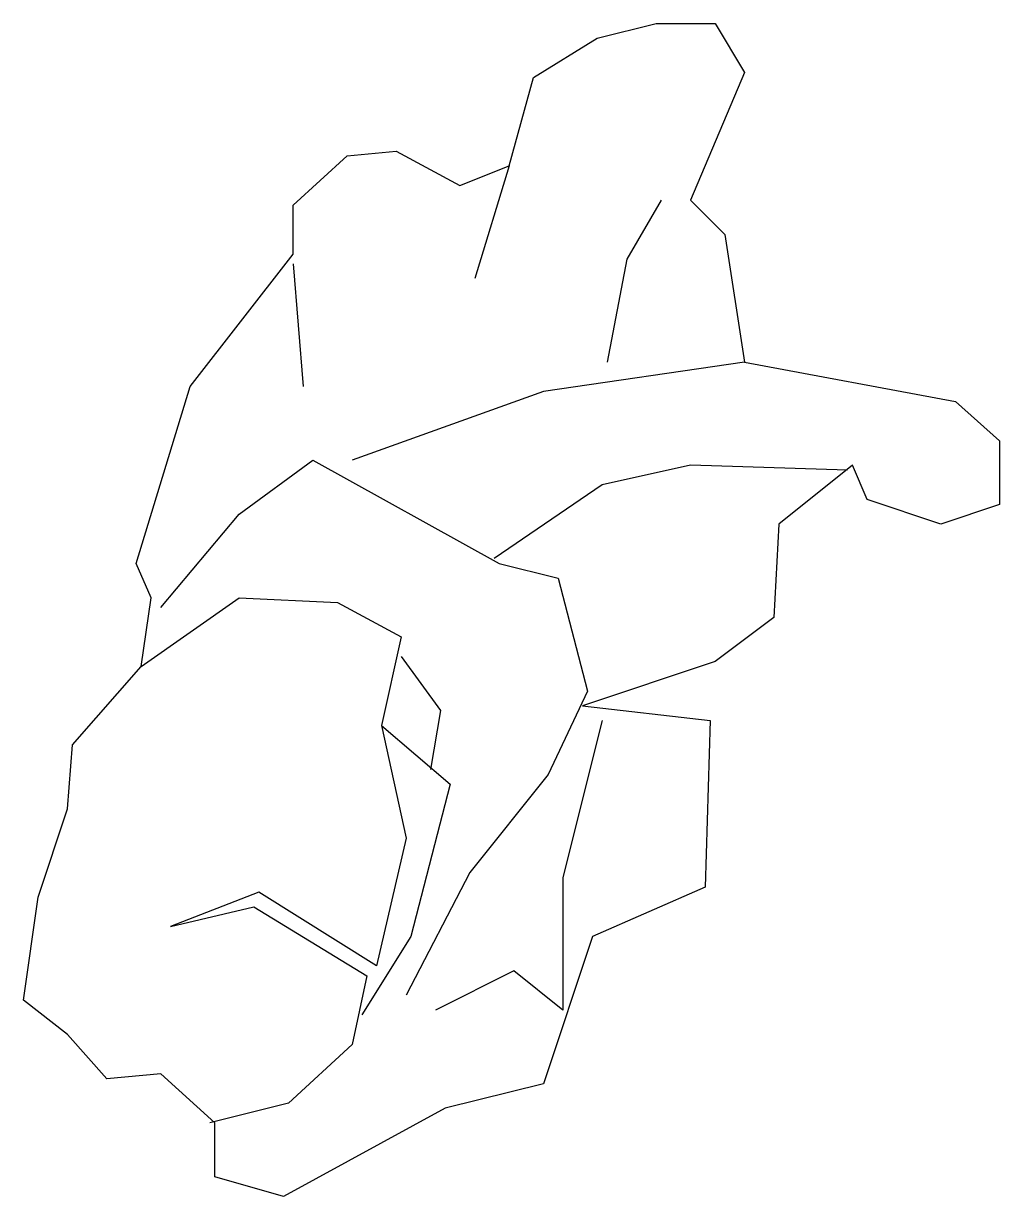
# Model space of a CAD drawing. Extents: x -3106 to -2189, y 178 to 1281.
import ezdxf

# ---------------------------------------------------------------- set-up
doc = ezdxf.new("R2010")
doc.units = 0
doc.header["$MEASUREMENT"] = 0
doc.layers.add('2D', color=7, linetype='CONTINUOUS')
doc.layers.add('INSERT', color=7, linetype='CONTINUOUS')

# ---------------------------------------------------------------- blocks, each defined once
blk = doc.blocks.new('C-2MAN21')
at = {"layer": '2D', "color": 0, "linetype": 'BYBLOCK'}
for p, q in [((144.7, 740.8), (200, 754.7)), ((200, 754.7), (255.4, 754.7)), ((255.4, 754.7), (283, 708.5)), ((84.8, 703.9), (144.7, 740.8)), ((283, 708.5), (232.3, 588.6)), ((61.7, 620.9), (84.8, 703.9)), ((-141.1, 584), (-90.4, 630.1)), ((-90.4, 630.1), (-44.3, 634.7)), ((-44.3, 634.7), (15.6, 602.4)), ((15.6, 602.4), (61.7, 620.9)), ((61.7, 620.9), (29.5, 514.8)), ((204.7, 588.6), (172.4, 533.2)), ((232.3, 588.6), (264.6, 556.3)), ((-141.1, 537.8), (-141.1, 584)), ((264.6, 556.3), (283, 436.3)), ((-238, 413.3), (-141.1, 537.8)), ((172.4, 533.2), (153.9, 436.3)), ((-141.1, 528.6), (-131.9, 413.3)), ((283, 436.3), (94, 408.6)), ((283, 436.3), (481.3, 399.4)), ((-288.7, 247.2), (-238, 413.3)), ((94, 408.6), (-85.8, 344.1)), ((481.3, 399.4), (522.8, 362.5)), ((522.8, 362.5), (522.8, 302.5)), ((-191.8, 293.3), (-122.7, 344.1)), ((-122.7, 344.1), (52.5, 247.2)), ((232.3, 339.4), (149.3, 321)), ((379.9, 334.8), (232.3, 339.4)), ((384.5, 339.4), (315.3, 284.1)), ((398.3, 307.1), (384.5, 339.4)), ((149.3, 321), (47.9, 251.8)), ((467.5, 284.1), (398.3, 307.1)), ((522.8, 302.5), (467.5, 284.1)), ((-265.6, 205.6), (-191.8, 293.3)), ((315.3, 284.1), (310.7, 196.4)), ((-274.8, 214.9), (-288.7, 247.2)), ((52.5, 247.2), (107.8, 233.3)), ((107.8, 233.3), (135.5, 127.2)), ((-284.1, 150.3), (-191.8, 214.9)), ((-284.1, 150.3), (-274.8, 214.9)), ((-191.8, 214.9), (-99.6, 210.3)), ((-99.6, 210.3), (-39.7, 178)), ((310.7, 196.4), (255.4, 154.9)), ((-39.7, 178), (-58.1, 94.9)), ((-39.7, 159.5), (-2.8, 108.8)), ((255.4, 154.9), (130.9, 113.4)), ((-348.6, 76.5), (-284.1, 150.3)), ((135.5, 127.2), (98.6, 48.8)), ((130.9, 113.4), (250.8, 99.5)), ((-2.8, 108.8), (-12, 53.4)), ((149.3, 99.5), (112.4, -48.1)), ((250.8, 99.5), (246.1, -57.3)), ((-58.1, 94.9), (-35.1, -11.2)), ((-58.1, 94.9), (6.4, 39.5)), ((-353.2, 16.5), (-348.6, 76.5)), ((98.6, 48.8), (24.8, -43.5)), ((6.4, 39.5), (-30.5, -103.5)), ((-380.9, -66.6), (-353.2, 16.5)), ((-35.1, -11.2), (-62.8, -131.2)), ((24.8, -43.5), (-35.1, -158.8)), ((112.4, -48.1), (112.4, -172.7)), ((-173.4, -62), (-256.4, -94.3)), ((-62.8, -131.2), (-173.4, -62)), ((246.1, -57.3), (140.1, -103.5)), ((-394.7, -163.5), (-380.9, -66.6)), ((-256.4, -94.3), (-178, -75.8)), ((-178, -75.8), (-72, -140.4)), ((-30.5, -103.5), (-76.6, -177.3)), ((140.1, -103.5), (94, -241.9)), ((-72, -140.4), (-85.8, -205)), ((66.3, -135.8), (-7.4, -172.7)), ((112.4, -172.7), (66.3, -135.8)), ((-353.2, -195.8), (-394.7, -163.5)), ((-316.3, -237.3), (-353.2, -195.8)), ((-85.8, -205), (-145.7, -260.3)), ((-265.6, -232.7), (-316.3, -237.3)), ((-214.9, -278.8), (-265.6, -232.7)), ((94, -241.9), (1.8, -265)), ((-145.7, -260.3), (-219.5, -278.8)), ((1.8, -265), (-150.4, -348)), ((-214.9, -329.6), (-214.9, -278.8)), ((-150.4, -348), (-214.9, -329.6))]:
    blk.add_line(p, q, dxfattribs=at)

msp = doc.modelspace()

# ---------------------------------------------------------------- block references
at = {"layer": 'INSERT'}
msp.add_blockref('C-2MAN21', (-2711.5, 526.3), dxfattribs=at)

doc.saveas('drawing.dxf')
